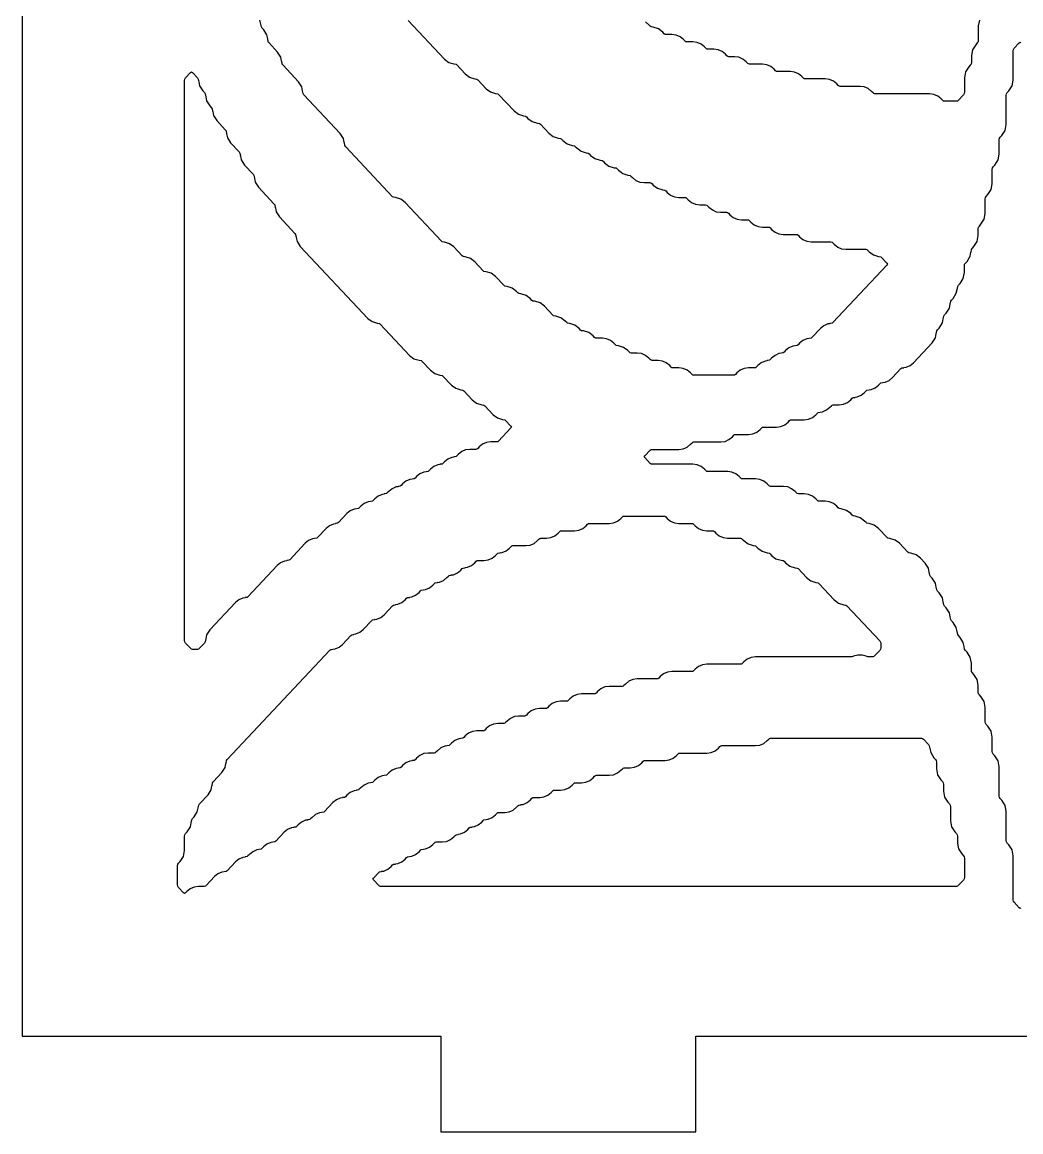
# Model space of a CAD drawing. Header units: millimetres. Extents: x 10 to 410, y 18 to 283.
# Drawn here: x 148 to 179.33, y 21 to 55.8 of the extents above; entities that cross this region are included whole.
import ezdxf

# ---------------------------------------------------------------- set-up
doc = ezdxf.new("R2010")
doc.units = ezdxf.units.MM
doc.layers.add('CUT', color=1, linetype='Continuous')

msp = doc.modelspace()

# ---------------------------------------------------------------- linework, layer by layer
at = {"layer": 'CUT'}
for points in [[(190.134, 21), (198.134, 21), (198.134, 24), (211.2679, 24), (211.2679, 144), (198.134, 144), (198.134, 147), (190.134, 147), (190.134, 144), (169.134, 144), (169.134, 147), (161.134, 147), (161.134, 144), (148, 144), (148, 24), (161.134, 24), (161.134, 21), (169.134, 21), (169.134, 24), (190.134, 24)], [(153.4968, 54.0594), (153.5208, 54.0216), (153.538, 53.9311), (153.5404, 53.9316), (153.5643, 53.8065), (153.6649, 53.6482), (153.7152, 53.5946), (153.7392, 53.5568), (153.7565, 53.4664), (153.7589, 53.4669), (153.7828, 53.3417), (153.8833, 53.1834), (153.9337, 53.1299), (153.9577, 53.0921), (153.9749, 53.0017), (153.9773, 53.0021), (154.0012, 52.877), (154.1018, 52.7187), (154.3706, 52.4328), (154.3946, 52.395), (154.4118, 52.3046), (154.4142, 52.305), (154.4381, 52.1799), (154.5387, 52.0216), (154.8075, 51.7357), (154.8315, 51.6979), (154.8487, 51.6075), (154.8511, 51.6079), (154.875, 51.4828), (154.9756, 51.3245), (155.2444, 51.0386), (155.2684, 51.0008), (155.2856, 50.9104), (155.288, 50.9108), (155.3119, 50.7857), (155.4125, 50.6274), (155.8997, 50.1092), (155.9237, 50.0714), (155.941, 49.9809), (155.9434, 49.9814), (155.9673, 49.8563), (156.0678, 49.698), (156.5551, 49.1797), (156.5791, 49.1419), (156.5963, 49.0515), (156.5987, 49.0519), (156.6226, 48.9268), (156.7232, 48.7685), (158.8423, 46.5144), (158.9779, 46.4122), (159.1399, 46.3613), (159.2072, 46.3523), (159.2322, 46.332), (160.153, 45.3525), (160.2886, 45.2504), (160.4506, 45.1995), (160.5179, 45.1904), (160.5429, 45.1702), (160.8084, 44.8878), (160.944, 44.7857), (161.106, 44.7348), (161.1732, 44.7257), (161.1982, 44.7055), (161.4637, 44.4231), (161.5993, 44.3209), (161.7613, 44.27), (161.8286, 44.261), (161.8536, 44.2407), (162.1191, 43.9584), (162.2547, 43.8562), (162.4167, 43.8053), (162.4839, 43.7962), (162.509, 43.776), (162.7744, 43.4936), (162.91, 43.3915), (163.072, 43.3406), (163.1393, 43.3315), (163.1643, 43.3113), (163.3335, 43.1313), (163.3525, 43.1037), (163.3335, 43.0762), (162.9459, 42.6638), (162.9206, 42.6434), (162.8885, 42.639), (162.7018, 42.639), (162.5675, 42.6206), (162.443, 42.5668), (162.3375, 42.4815), (162.2905, 42.4315), (162.2653, 42.411), (162.2331, 42.4066), (162.0465, 42.4066), (161.9121, 42.3882), (161.7876, 42.3344), (161.6822, 42.2491), (161.6351, 42.1991), (161.6099, 42.1787), (161.544, 42.1697), (161.5446, 42.1654), (161.4752, 42.1559), (161.3507, 42.1021), (161.2453, 42.0168), (161.1982, 41.9667), (161.173, 41.9463), (161.1071, 41.9373), (161.1077, 41.933), (161.0383, 41.9235), (160.9138, 41.8697), (160.8084, 41.7844), (160.7613, 41.7344), (160.7361, 41.7139), (160.6702, 41.7049), (160.6708, 41.7006), (160.6014, 41.6911), (160.4769, 41.6373), (160.3715, 41.552), (160.3244, 41.502), (160.2992, 41.4816), (160.2333, 41.4726), (160.2339, 41.4683), (160.1645, 41.4588), (160.04, 41.405), (159.9346, 41.3197), (159.8875, 41.2696), (159.8623, 41.2492), (159.7964, 41.2402), (159.797, 41.2359), (159.7276, 41.2264), (159.6031, 41.1726), (159.4977, 41.0873), (159.4506, 41.0373), (159.4254, 41.0169), (159.3595, 41.0078), (159.3601, 41.0036), (159.2907, 40.9941), (159.1662, 40.9402), (159.0608, 40.8549), (159.0137, 40.8049), (158.9885, 40.7845), (158.9226, 40.7755), (158.9232, 40.7712), (158.8538, 40.7617), (158.7293, 40.7079), (158.6239, 40.6226), (158.5768, 40.5725), (158.5516, 40.5521), (158.4857, 40.5431), (158.4863, 40.5388), (158.4169, 40.5293), (158.2924, 40.4755), (158.187, 40.3902), (157.9215, 40.1078), (157.8963, 40.0874), (157.8303, 40.0784), (157.8309, 40.0741), (157.7615, 40.0646), (157.6371, 40.0108), (157.5316, 39.9255), (157.2661, 39.6431), (157.2409, 39.6227), (157.175, 39.6136), (157.1756, 39.6094), (157.1062, 39.5999), (156.9817, 39.546), (156.8763, 39.4607), (156.3923, 38.946), (156.3671, 38.9256), (156.3012, 38.9165), (156.3018, 38.9123), (156.2324, 38.9028), (156.1079, 38.8489), (156.0025, 38.7636), (155.0816, 37.7842), (155.0564, 37.7637), (154.9905, 37.7547), (154.9911, 37.7504), (154.9217, 37.7409), (154.7972, 37.6871), (154.6918, 37.6018), (153.8833, 36.7419), (153.7828, 36.5836), (153.7589, 36.4584), (153.7565, 36.4589), (153.7392, 36.3685), (153.7152, 36.3307), (153.5525, 36.1576), (153.5272, 36.1372), (153.4951, 36.1328), (153.3448, 36.1328), (153.3126, 36.1372), (153.2874, 36.1576), (153.1246, 36.3307), (153.1006, 36.3685), (153.0923, 36.4124), (153.0923, 53.9776), (153.1006, 54.0216), (153.1246, 54.0594), (153.2827, 54.2275), (153.3107, 54.2489), (153.3387, 54.2275)], [(152.9062, 28.6626), (152.8822, 28.7004), (152.8738, 28.7444), (152.8738, 29.3469), (152.8822, 29.3909), (152.9062, 29.4287), (152.9565, 29.4822), (153.0571, 29.6405), (153.0923, 29.8247), (153.0923, 30.2764), (153.1006, 30.3203), (153.1246, 30.3581), (153.175, 30.4117), (153.2755, 30.57), (153.2994, 30.6951), (153.3018, 30.6946), (153.3191, 30.7851), (153.3431, 30.8228), (153.3934, 30.8764), (153.494, 31.0347), (153.5179, 31.1598), (153.5203, 31.1594), (153.5375, 31.2498), (153.5616, 31.2876), (153.8303, 31.5735), (153.9309, 31.7318), (153.9548, 31.8569), (153.9572, 31.8564), (153.9744, 31.9469), (153.9985, 31.9847), (154.2672, 32.2706), (154.3678, 32.4289), (154.3917, 32.554), (154.3941, 32.5535), (154.4113, 32.644), (154.4354, 32.6818), (157.6564, 36.108), (157.6816, 36.1284), (157.7475, 36.1374), (157.7469, 36.1417), (157.8163, 36.1512), (157.9408, 36.205), (158.0463, 36.2903), (158.3117, 36.5727), (158.337, 36.5931), (158.4029, 36.6021), (158.4023, 36.6064), (158.4717, 36.6159), (158.5962, 36.6697), (158.7016, 36.755), (158.9671, 37.0374), (158.9923, 37.0578), (159.0582, 37.0669), (159.0576, 37.0711), (159.127, 37.0806), (159.2515, 37.1345), (159.357, 37.2198), (159.6224, 37.5022), (159.6477, 37.5226), (159.7136, 37.5316), (159.713, 37.5359), (159.7824, 37.5454), (159.9069, 37.5992), (160.0123, 37.6845), (160.0593, 37.7345), (160.0846, 37.7549), (160.1505, 37.764), (160.1499, 37.7682), (160.2193, 37.7777), (160.3438, 37.8316), (160.4492, 37.9169), (160.4962, 37.9669), (160.5215, 37.9873), (160.5874, 37.9963), (160.5868, 38.0006), (160.6562, 38.0101), (160.7807, 38.0639), (160.8861, 38.1492), (160.9331, 38.1992), (160.9584, 38.2197), (161.0243, 38.2287), (161.0237, 38.233), (161.0931, 38.2425), (161.2176, 38.2963), (161.323, 38.3816), (161.37, 38.4316), (161.3953, 38.452), (161.4612, 38.4611), (161.4606, 38.4653), (161.53, 38.4748), (161.6545, 38.5287), (161.7599, 38.614), (161.8069, 38.664), (161.8322, 38.6844), (161.8981, 38.6934), (161.8975, 38.6977), (161.9669, 38.7072), (162.0914, 38.761), (162.1968, 38.8463), (162.2438, 38.8963), (162.2691, 38.9168), (162.3012, 38.9212), (162.4879, 38.9212), (162.6222, 38.9396), (162.7467, 38.9934), (162.8522, 39.0787), (162.8992, 39.1287), (162.9244, 39.1491), (162.9903, 39.1581), (162.9897, 39.1624), (163.0591, 39.1719), (163.1836, 39.2257), (163.2891, 39.311), (163.3361, 39.3611), (163.3613, 39.3815), (163.3935, 39.3859), (163.7986, 39.3859), (163.9329, 39.4043), (164.0574, 39.4581), (164.1629, 39.5434), (164.2099, 39.5934), (164.2351, 39.6139), (164.2673, 39.6183), (164.4539, 39.6183), (164.5883, 39.6367), (164.7128, 39.6905), (164.8182, 39.7758), (164.8652, 39.8258), (164.8905, 39.8462), (164.9226, 39.8506), (165.3277, 39.8506), (165.4621, 39.869), (165.5866, 39.9228), (165.692, 40.0081), (165.739, 40.0582), (165.7643, 40.0786), (165.7964, 40.083), (166.42, 40.083), (166.5543, 40.1014), (166.6788, 40.1552), (166.7843, 40.2405), (166.8313, 40.2905), (166.8565, 40.311), (166.8887, 40.3154), (168.1313, 40.3154), (168.1634, 40.311), (168.1887, 40.2905), (168.2357, 40.2405), (168.3411, 40.1552), (168.4656, 40.1014), (168.6, 40.083), (169.0051, 40.083), (169.0372, 40.0786), (169.0625, 40.0582), (169.1095, 40.0081), (169.2149, 39.9228), (169.3394, 39.869), (169.4738, 39.8506), (169.6604, 39.8506), (169.6926, 39.8462), (169.7178, 39.8258), (169.7648, 39.7758), (169.8703, 39.6905), (169.9948, 39.6367), (170.1291, 39.6183), (170.5342, 39.6183), (170.5664, 39.6139), (170.5916, 39.5934), (170.6386, 39.5434), (170.7742, 39.4413), (170.9362, 39.3904), (171.0035, 39.3813), (171.0285, 39.3611), (171.0755, 39.311), (171.2111, 39.2089), (171.3731, 39.158), (171.4404, 39.1489), (171.4654, 39.1287), (171.5124, 39.0787), (171.6481, 38.9765), (171.81, 38.9256), (171.8773, 38.9166), (171.9023, 38.8963), (171.9493, 38.8463), (172.085, 38.7442), (172.2469, 38.6933), (172.3142, 38.6842), (172.3392, 38.664), (172.6047, 38.3816), (172.7403, 38.2794), (172.9023, 38.2285), (172.9696, 38.2195), (172.9946, 38.1992), (173.4785, 37.6845), (173.6141, 37.5823), (173.7761, 37.5314), (173.8434, 37.5224), (173.8684, 37.5022), (174.9049, 36.3996), (174.9289, 36.3618), (174.9373, 36.3178), (174.9373, 36.1801), (174.9289, 36.1361), (174.9049, 36.0983), (174.7422, 35.9252), (174.7169, 35.9048), (174.6848, 35.9004), (174.5345, 35.9004), (174.5016, 35.9049), (174.4804, 35.9141), (174.3498, 35.9505), (174.2141, 35.9505), (174.0835, 35.9141), (174.0622, 35.9049), (174.0294, 35.9004), (171.0029, 35.9004), (170.8686, 35.882), (170.7441, 35.8282), (170.6386, 35.7429), (170.5916, 35.6929), (170.5664, 35.6725), (170.5342, 35.668), (169.4738, 35.668), (169.3394, 35.6497), (169.2149, 35.5958), (169.1095, 35.5105), (169.0625, 35.4605), (169.0372, 35.4401), (169.0051, 35.4357), (168.3815, 35.4357), (168.2472, 35.4173), (168.1227, 35.3635), (168.0172, 35.2782), (167.9702, 35.2281), (167.945, 35.2077), (167.9128, 35.2033), (167.2893, 35.2033), (167.1549, 35.1849), (167.0304, 35.1311), (166.925, 35.0458), (166.878, 34.9958), (166.8527, 34.9754), (166.8206, 34.971), (166.4155, 34.971), (166.2811, 34.9526), (166.1566, 34.8987), (166.0512, 34.8134), (166.0042, 34.7634), (165.9789, 34.743), (165.9468, 34.7386), (165.5417, 34.7386), (165.4073, 34.7202), (165.2828, 34.6664), (165.1774, 34.5811), (165.1304, 34.531), (165.1051, 34.5106), (165.073, 34.5062), (164.8863, 34.5062), (164.752, 34.4878), (164.6275, 34.434), (164.522, 34.3487), (164.475, 34.2987), (164.4498, 34.2783), (164.4176, 34.2739), (164.231, 34.2739), (164.0966, 34.2555), (163.9721, 34.2016), (163.8667, 34.1163), (163.8197, 34.0663), (163.7944, 34.0459), (163.7623, 34.0415), (163.5756, 34.0415), (163.4413, 34.0231), (163.3168, 33.9693), (163.2113, 33.884), (163.1643, 33.8339), (163.1391, 33.8135), (163.1069, 33.8091), (162.9203, 33.8091), (162.7859, 33.7907), (162.6614, 33.7369), (162.556, 33.6516), (162.509, 33.6016), (162.4837, 33.5812), (162.4516, 33.5768), (162.2649, 33.5768), (162.1306, 33.5584), (162.0061, 33.5045), (161.9006, 33.4192), (161.8536, 33.3692), (161.8284, 33.3488), (161.7625, 33.3398), (161.763, 33.3355), (161.6937, 33.326), (161.5692, 33.2722), (161.4637, 33.1869), (161.4167, 33.1369), (161.3915, 33.1164), (161.3256, 33.1074), (161.3261, 33.1031), (161.2567, 33.0936), (161.1323, 33.0398), (161.0268, 32.9545), (160.9798, 32.9045), (160.9546, 32.8841), (160.9224, 32.8797), (160.7358, 32.8797), (160.6014, 32.8613), (160.4769, 32.8074), (160.3715, 32.7221), (160.3244, 32.6721), (160.2992, 32.6517), (160.2333, 32.6427), (160.2339, 32.6384), (160.1645, 32.6289), (160.04, 32.5751), (159.9346, 32.4898), (159.8875, 32.4398), (159.8623, 32.4193), (159.7964, 32.4103), (159.797, 32.406), (159.7276, 32.3965), (159.6031, 32.3427), (159.4977, 32.2574), (159.4506, 32.2074), (159.4254, 32.187), (159.3595, 32.178), (159.3601, 32.1737), (159.2907, 32.1642), (159.1662, 32.1104), (159.0608, 32.0251), (159.0137, 31.975), (158.9885, 31.9546), (158.9226, 31.9456), (158.9232, 31.9413), (158.8538, 31.9318), (158.7293, 31.878), (158.6239, 31.7927), (158.5768, 31.7427), (158.5516, 31.7222), (158.4857, 31.7132), (158.4863, 31.7089), (158.4169, 31.6994), (158.2924, 31.6456), (158.187, 31.5603), (158.1399, 31.5103), (158.1147, 31.4899), (158.0488, 31.4809), (158.0494, 31.4766), (157.98, 31.4671), (157.8555, 31.4133), (157.7501, 31.328), (157.4846, 31.0456), (157.4594, 31.0251), (157.3934, 31.0161), (157.394, 31.0119), (157.3246, 31.0024), (157.2002, 30.9485), (157.0947, 30.8632), (157.0477, 30.8132), (157.0225, 30.7928), (156.9565, 30.7838), (156.9571, 30.7795), (156.8877, 30.77), (156.7633, 30.7162), (156.6578, 30.6309), (156.6108, 30.5808), (156.5856, 30.5604), (156.5196, 30.5514), (156.5202, 30.5471), (156.4508, 30.5376), (156.3264, 30.4838), (156.2209, 30.3985), (155.9554, 30.1161), (155.9302, 30.0957), (155.8643, 30.0867), (155.8649, 30.0824), (155.7955, 30.0729), (155.671, 30.0191), (155.5656, 29.9338), (155.5185, 29.8837), (155.4933, 29.8633), (155.4274, 29.8543), (155.428, 29.85), (155.3586, 29.8405), (155.2341, 29.7867), (155.1287, 29.7014), (155.0816, 29.6514), (155.0564, 29.631), (154.9905, 29.6219), (154.9911, 29.6177), (154.9217, 29.6082), (154.7972, 29.5543), (154.6918, 29.469), (154.4263, 29.1866), (154.4011, 29.1662), (154.3351, 29.1572), (154.3357, 29.1529), (154.2663, 29.1434), (154.1419, 29.0896), (154.0364, 29.0043), (153.7709, 28.7219), (153.7457, 28.7015), (153.7135, 28.6971), (153.5269, 28.6971), (153.3925, 28.6787), (153.2681, 28.6249), (153.1626, 28.5396), (153.1203, 28.4945), (153.0923, 28.4731), (153.0642, 28.4945)], [(159.1855, 29.137), (159.2108, 29.1574), (159.2767, 29.1664), (159.2761, 29.1707), (159.3455, 29.1802), (159.47, 29.234), (159.5754, 29.3193), (159.6224, 29.3694), (159.6477, 29.3898), (159.7136, 29.3988), (159.713, 29.4031), (159.7824, 29.4126), (159.9069, 29.4664), (160.0123, 29.5517), (160.0593, 29.6017), (160.0846, 29.6222), (160.1505, 29.6312), (160.1499, 29.6355), (160.2193, 29.6449), (160.3438, 29.6988), (160.4492, 29.7841), (160.4962, 29.8341), (160.5215, 29.8545), (160.5874, 29.8635), (160.5868, 29.8678), (160.6562, 29.8773), (160.7807, 29.9311), (160.8861, 30.0164), (160.9331, 30.0665), (160.9584, 30.0869), (160.9905, 30.0913), (161.1772, 30.0913), (161.3115, 30.1097), (161.436, 30.1635), (161.5415, 30.2488), (161.5885, 30.2988), (161.6137, 30.3192), (161.6796, 30.3283), (161.679, 30.3325), (161.7484, 30.342), (161.8729, 30.3959), (161.9784, 30.4812), (162.0254, 30.5312), (162.0506, 30.5516), (162.1165, 30.5606), (162.1159, 30.5649), (162.1853, 30.5744), (162.3098, 30.6282), (162.4153, 30.7135), (162.4623, 30.7636), (162.4875, 30.784), (162.5534, 30.793), (162.5528, 30.7973), (162.6222, 30.8068), (162.7467, 30.8606), (162.8522, 30.9459), (162.8992, 30.9959), (162.9244, 31.0163), (162.9566, 31.0207), (163.1432, 31.0207), (163.2776, 31.0391), (163.4021, 31.093), (163.5075, 31.1783), (163.5545, 31.2283), (163.5798, 31.2487), (163.6457, 31.2577), (163.6451, 31.262), (163.7145, 31.2715), (163.839, 31.3253), (163.9444, 31.4106), (163.9914, 31.4607), (164.0167, 31.4811), (164.0488, 31.4855), (164.2355, 31.4855), (164.3698, 31.5039), (164.4943, 31.5577), (164.5998, 31.643), (164.6468, 31.693), (164.672, 31.7134), (164.7042, 31.7178), (164.8908, 31.7178), (165.0252, 31.7362), (165.1497, 31.7901), (165.2551, 31.8754), (165.3021, 31.9254), (165.3274, 31.9458), (165.3595, 31.9502), (165.5462, 31.9502), (165.6805, 31.9686), (165.805, 32.0224), (165.9105, 32.1077), (165.9575, 32.1578), (165.9827, 32.1782), (166.0149, 32.1826), (166.42, 32.1826), (166.5543, 32.201), (166.6788, 32.2548), (166.7843, 32.3401), (166.8313, 32.3901), (166.8565, 32.4105), (166.8887, 32.4149), (167.0753, 32.4149), (167.2097, 32.4333), (167.3342, 32.4872), (167.4396, 32.5725), (167.4866, 32.6225), (167.5119, 32.6429), (167.544, 32.6473), (168.1676, 32.6473), (168.3019, 32.6657), (168.4264, 32.7195), (168.5319, 32.8048), (168.5789, 32.8549), (168.6041, 32.8753), (168.6363, 32.8797), (169.4783, 32.8797), (169.6126, 32.8981), (169.7371, 32.9519), (169.8426, 33.0372), (169.8896, 33.0872), (169.9148, 33.1076), (169.947, 33.112), (171.0074, 33.112), (171.1418, 33.1304), (171.2663, 33.1843), (171.3717, 33.2696), (171.4188, 33.3196), (171.444, 33.34), (171.4761, 33.3444), (176.2139, 33.3444), (176.2461, 33.34), (176.2713, 33.3196), (176.434, 33.1465), (176.458, 33.1087), (176.4753, 33.0183), (176.4777, 33.0187), (176.5016, 32.8936), (176.6022, 32.7353), (176.6525, 32.6818), (176.6765, 32.644), (176.6849, 32.6), (176.6849, 32.3807), (176.7201, 32.1965), (176.8206, 32.0382), (176.8709, 31.9847), (176.895, 31.9469), (176.9033, 31.9029), (176.9033, 31.6836), (176.9385, 31.4994), (177.0391, 31.3411), (177.0894, 31.2876), (177.1134, 31.2498), (177.1218, 31.2058), (177.1218, 30.7541), (177.157, 30.57), (177.2575, 30.4117), (177.3078, 30.3581), (177.3319, 30.3203), (177.3402, 30.2764), (177.3402, 30.057), (177.3754, 29.8729), (177.476, 29.7146), (177.5263, 29.661), (177.5503, 29.6232), (177.5587, 29.5793), (177.5587, 28.9768), (177.5503, 28.9328), (177.5263, 28.895), (177.3636, 28.7219), (177.3383, 28.7015), (177.3062, 28.6971), (159.2429, 28.6971), (159.2108, 28.7015), (159.1855, 28.7219), (159.0163, 28.9019), (158.9973, 28.9295), (159.0163, 28.957)]]:
    msp.add_lwpolyline(points, close=True, dxfattribs=at)
for points in [[(160.106, 55.859), (161.2453, 54.6471), (161.3809, 54.545), (161.5429, 54.4941), (161.6101, 54.485), (161.6351, 54.4648), (161.9006, 54.1824), (162.0362, 54.0803), (162.1982, 54.0294), (162.2655, 54.0203), (162.2905, 54.0001), (162.556, 53.7177), (162.6916, 53.6155), (162.8536, 53.5646), (162.9208, 53.5556), (162.9459, 53.5353), (163.4298, 53.0206), (163.5654, 52.9184), (163.7274, 52.8675), (163.7946, 52.8585), (163.8197, 52.8383), (163.8667, 52.7882), (164.0023, 52.6861), (164.1643, 52.6352), (164.2315, 52.6261), (164.2566, 52.6059), (164.522, 52.3235), (164.6576, 52.2213), (164.8196, 52.1704), (164.8869, 52.1614), (164.9119, 52.1412), (164.9589, 52.0911), (165.0945, 51.989), (165.2565, 51.9381), (165.3238, 51.929), (165.3488, 51.9088), (165.3958, 51.8588), (165.5314, 51.7566), (165.6934, 51.7057), (165.7607, 51.6967), (165.7857, 51.6764), (165.8327, 51.6264), (165.9683, 51.5242), (166.1303, 51.4734), (166.1976, 51.4643), (166.2226, 51.4441), (166.2696, 51.394), (166.4052, 51.2919), (166.5672, 51.241), (166.6345, 51.2319), (166.6595, 51.2117), (166.7065, 51.1617), (166.8421, 51.0595), (167.0041, 51.0086), (167.0714, 50.9996), (167.0964, 50.9793), (167.1434, 50.9293), (167.2489, 50.844), (167.3734, 50.7902), (167.5077, 50.7718), (167.6944, 50.7718), (167.7265, 50.7674), (167.7518, 50.747), (167.7988, 50.6969), (167.9344, 50.5948), (168.0964, 50.5439), (168.1637, 50.5348), (168.1887, 50.5146), (168.2357, 50.4646), (168.3411, 50.3793), (168.4656, 50.3254), (168.6, 50.3071), (168.7866, 50.3071), (168.8188, 50.3027), (168.844, 50.2822), (168.891, 50.2322), (168.9965, 50.1469), (169.121, 50.0931), (169.2553, 50.0747), (169.442, 50.0747), (169.4741, 50.0703), (169.4994, 50.0499), (169.5464, 49.9998), (169.6518, 49.9145), (169.7763, 49.8607), (169.9107, 49.8423), (170.0973, 49.8423), (170.1295, 49.8379), (170.1547, 49.8175), (170.2017, 49.7675), (170.3072, 49.6822), (170.4317, 49.6284), (170.566, 49.61), (170.7527, 49.61), (170.7848, 49.6056), (170.8101, 49.5851), (170.8571, 49.5351), (170.9625, 49.4498), (171.087, 49.396), (171.2214, 49.3776), (171.408, 49.3776), (171.4402, 49.3732), (171.4654, 49.3528), (171.5124, 49.3028), (171.6179, 49.2174), (171.7424, 49.1636), (171.8767, 49.1452), (172.2818, 49.1452), (172.314, 49.1408), (172.3392, 49.1204), (172.3862, 49.0704), (172.4917, 48.9851), (172.6162, 48.9313), (172.7505, 48.9129), (173.3741, 48.9129), (173.4062, 48.9085), (173.4315, 48.888), (173.4785, 48.838), (173.5839, 48.7527), (173.7084, 48.6989), (173.8428, 48.6805), (174.4663, 48.6805), (174.4985, 48.6761), (174.5237, 48.6557), (174.5708, 48.6057), (174.7064, 48.5035), (174.8683, 48.4526), (174.9356, 48.4435), (174.9606, 48.4233), (175.1299, 48.2433), (175.1488, 48.2158), (175.1299, 48.1882), (173.4315, 46.3817), (173.4062, 46.3612), (173.3403, 46.3522), (173.3409, 46.348), (173.2715, 46.3385), (173.147, 46.2846), (173.0416, 46.1993), (172.7761, 45.9169), (172.7509, 45.8965), (172.685, 45.8875), (172.6856, 45.8832), (172.6162, 45.8737), (172.4917, 45.8199), (172.3862, 45.7346), (172.3392, 45.6846), (172.314, 45.6642), (172.2481, 45.6551), (172.2487, 45.6509), (172.1793, 45.6414), (172.0548, 45.5875), (171.9493, 45.5022), (171.9023, 45.4522), (171.8771, 45.4318), (171.8112, 45.4228), (171.8118, 45.4185), (171.7424, 45.409), (171.6179, 45.3552), (171.5124, 45.2699), (171.4654, 45.2198), (171.4402, 45.1994), (171.3743, 45.1904), (171.3749, 45.1861), (171.3055, 45.1766), (171.181, 45.1228), (171.0755, 45.0375), (171.0285, 44.9875), (171.0033, 44.9671), (170.9711, 44.9627), (170.7845, 44.9627), (170.6501, 44.9443), (170.5256, 44.8904), (170.4202, 44.8051), (170.3732, 44.7551), (170.3479, 44.7347), (170.3158, 44.7303), (169.0732, 44.7303), (169.041, 44.7347), (169.0158, 44.7551), (168.9688, 44.8051), (168.8633, 44.8904), (168.7388, 44.9443), (168.6045, 44.9627), (168.4178, 44.9627), (168.3857, 44.9671), (168.3604, 44.9875), (168.3134, 45.0375), (168.208, 45.1228), (168.0835, 45.1766), (167.9491, 45.195), (167.7625, 45.195), (167.7303, 45.1994), (167.7051, 45.2198), (167.6581, 45.2699), (167.5526, 45.3552), (167.4281, 45.409), (167.2938, 45.4274), (167.1071, 45.4274), (167.075, 45.4318), (167.0497, 45.4522), (167.0027, 45.5022), (166.8671, 45.6044), (166.7051, 45.6553), (166.6378, 45.6643), (166.6128, 45.6846), (166.5658, 45.7346), (166.4604, 45.8199), (166.3359, 45.8737), (166.2015, 45.8921), (166.0149, 45.8921), (165.9827, 45.8965), (165.9575, 45.9169), (165.9105, 45.967), (165.7749, 46.0691), (165.6129, 46.12), (165.5456, 46.1291), (165.5206, 46.1493), (165.4736, 46.1993), (165.338, 46.3015), (165.176, 46.3524), (165.1087, 46.3614), (165.0837, 46.3817), (165.0367, 46.4317), (164.9011, 46.5338), (164.7391, 46.5847), (164.6718, 46.5938), (164.6468, 46.614), (164.3813, 46.8964), (164.2457, 46.9986), (164.0837, 47.0495), (164.0164, 47.0585), (163.9914, 47.0788), (163.9444, 47.1288), (163.8088, 47.2309), (163.6468, 47.2818), (163.5795, 47.2909), (163.5545, 47.3111), (163.5075, 47.3611), (163.3719, 47.4633), (163.2099, 47.5142), (163.1426, 47.5233), (163.1176, 47.5435), (162.8522, 47.8259), (162.7166, 47.928), (162.5546, 47.9789), (162.4873, 47.988), (162.4623, 48.0082), (162.1968, 48.2906), (162.0612, 48.3928), (161.8992, 48.4437), (161.8319, 48.4527), (161.8069, 48.473), (161.5415, 48.7553), (161.4059, 48.8575), (161.2439, 48.9084), (161.1766, 48.9175), (161.1516, 48.9377), (160.0123, 50.1495), (159.8767, 50.2517), (159.7147, 50.3026), (159.6474, 50.3116), (159.6224, 50.3319), (158.149, 51.8991), (158.125, 51.9369), (158.1077, 52.0274), (158.1053, 52.0269), (158.0814, 52.152), (157.9809, 52.3103), (156.8383, 53.5257), (156.8143, 53.5635), (156.797, 53.6539), (156.7946, 53.6535), (156.7707, 53.7786), (156.6702, 53.9369), (156.183, 54.4552), (156.159, 54.493), (156.1417, 54.5834), (156.1393, 54.5829), (156.1154, 54.7081), (156.0149, 54.8663), (155.7461, 55.1523), (155.7221, 55.19), (155.7048, 55.2805), (155.7024, 55.28), (155.6785, 55.4052), (155.5779, 55.5634), (155.5276, 55.617), (155.5036, 55.6548), (155.4863, 55.7452), (155.4839, 55.7448), (155.46, 55.8699)], [(178.0308, 55.8699), (177.9956, 55.6857), (177.9956, 55.234), (177.9872, 55.19), (177.9632, 55.1523), (177.9129, 55.0987), (177.8123, 54.9404), (177.7771, 54.7562), (177.7771, 54.5369), (177.7688, 54.493), (177.7447, 54.4552), (177.6944, 54.4016), (177.5939, 54.2433), (177.5587, 54.0591), (177.5587, 53.6075), (177.5503, 53.5635), (177.5263, 53.5257), (177.3636, 53.3526), (177.3383, 53.3322), (177.3062, 53.3278), (176.9374, 53.3278), (176.9052, 53.3322), (176.88, 53.3526), (176.833, 53.4026), (176.7275, 53.4879), (176.6031, 53.5418), (176.4687, 53.5602), (174.7529, 53.5602), (174.7207, 53.5646), (174.6955, 53.585), (174.6485, 53.635), (174.543, 53.7203), (174.4186, 53.7741), (174.2842, 53.7925), (173.6607, 53.7925), (173.6285, 53.7969), (173.6033, 53.8173), (173.5562, 53.8674), (173.4508, 53.9527), (173.3263, 54.0065), (173.1919, 54.0249), (172.5684, 54.0249), (172.5362, 54.0293), (172.511, 54.0497), (172.464, 54.0997), (172.3585, 54.185), (172.2341, 54.2389), (172.0997, 54.2573), (171.6946, 54.2573), (171.6624, 54.2617), (171.6372, 54.2821), (171.5902, 54.3321), (171.4847, 54.4174), (171.3603, 54.4712), (171.2259, 54.4896), (170.8208, 54.4896), (170.7886, 54.494), (170.7634, 54.5144), (170.7164, 54.5645), (170.6109, 54.6498), (170.4865, 54.7036), (170.3521, 54.722), (170.1654, 54.722), (170.1333, 54.7264), (170.1081, 54.7468), (170.061, 54.7968), (169.9556, 54.8821), (169.8311, 54.936), (169.6967, 54.9544), (169.5101, 54.9544), (169.4779, 54.9588), (169.4527, 54.9792), (169.4057, 55.0292), (169.3002, 55.1145), (169.1757, 55.1683), (169.0414, 55.1867), (168.8547, 55.1867), (168.8226, 55.1911), (168.7973, 55.2115), (168.7503, 55.2616), (168.6449, 55.3469), (168.5204, 55.4007), (168.386, 55.4191), (168.1994, 55.4191), (168.1672, 55.4235), (168.142, 55.4439), (168.095, 55.4939), (167.9594, 55.5961), (167.7974, 55.647), (167.7301, 55.656), (167.7051, 55.6763), (167.6581, 55.7263), (167.5526, 55.8116)], [(179.3343, 28.0298), (179.3063, 28.0084), (179.2783, 28.0298), (179.1202, 28.1979), (179.0962, 28.2357), (179.0878, 28.2797), (179.0878, 29.6608), (179.0527, 29.845), (178.9521, 30.0033), (178.9018, 30.0568), (178.8778, 30.0946), (178.8694, 30.1386), (178.8694, 31.055), (178.8342, 31.2392), (178.7337, 31.3975), (178.6833, 31.451), (178.6593, 31.4888), (178.6509, 31.5328), (178.6509, 32.4492), (178.6158, 32.6334), (178.5152, 32.7917), (178.4649, 32.8452), (178.4409, 32.883), (178.4325, 32.927), (178.4325, 33.3786), (178.3973, 33.5628), (178.2968, 33.7211), (178.2464, 33.7747), (178.2224, 33.8125), (178.214, 33.8564), (178.214, 34.3081), (178.1789, 34.4923), (178.0783, 34.6506), (178.028, 34.7041), (178.004, 34.7419), (177.9956, 34.7859), (177.9956, 35.0052), (177.9604, 35.1894), (177.8599, 35.3477), (177.8095, 35.4012), (177.7855, 35.439), (177.7771, 35.483), (177.7771, 35.7023), (177.742, 35.8865), (177.6414, 36.0448), (177.5911, 36.0983), (177.5671, 36.1361), (177.5498, 36.2265), (177.5474, 36.2261), (177.5235, 36.3512), (177.423, 36.5095), (177.3726, 36.563), (177.3486, 36.6008), (177.3314, 36.6913), (177.329, 36.6908), (177.3051, 36.8159), (177.2045, 36.9742), (177.1542, 37.0278), (177.1302, 37.0656), (177.1129, 37.156), (177.1105, 37.1555), (177.0866, 37.2807), (176.9861, 37.439), (176.9357, 37.4925), (176.9117, 37.5303), (176.8945, 37.6207), (176.8921, 37.6203), (176.8682, 37.7454), (176.7676, 37.9037), (176.7173, 37.9572), (176.6933, 37.995), (176.676, 38.0855), (176.6736, 38.085), (176.6497, 38.2101), (176.5492, 38.3684), (176.4988, 38.422), (176.4748, 38.4598), (176.4576, 38.5502), (176.4552, 38.5497), (176.4313, 38.6749), (176.3307, 38.8331), (176.1776, 38.996), (176.042, 39.0982), (175.8801, 39.1491), (175.8128, 39.1581), (175.7878, 39.1783), (175.5223, 39.4607), (175.3867, 39.5629), (175.2247, 39.6138), (175.1574, 39.6228), (175.1324, 39.6431), (174.8669, 39.9255), (174.7313, 40.0276), (174.5694, 40.0785), (174.5021, 40.0876), (174.4771, 40.1078), (174.43, 40.1578), (174.2944, 40.26), (174.1325, 40.3109), (174.0652, 40.3199), (174.0402, 40.3402), (173.9931, 40.3902), (173.8575, 40.4924), (173.6956, 40.5432), (173.6283, 40.5523), (173.6033, 40.5725), (173.5562, 40.6226), (173.4508, 40.7079), (173.3263, 40.7617), (173.1919, 40.7801), (173.0053, 40.7801), (172.9731, 40.7845), (172.9479, 40.8049), (172.9009, 40.8549), (172.7954, 40.9402), (172.671, 40.9941), (172.5366, 41.0124), (172.3499, 41.0124), (172.3178, 41.0169), (172.2926, 41.0373), (172.2455, 41.0873), (172.1401, 41.1726), (172.0156, 41.2264), (171.8812, 41.2448), (171.4761, 41.2448), (171.444, 41.2492), (171.4188, 41.2696), (171.3717, 41.3197), (171.2663, 41.405), (171.1418, 41.4588), (171.0074, 41.4772), (170.6023, 41.4772), (170.5702, 41.4816), (170.545, 41.502), (170.4979, 41.552), (170.3925, 41.6373), (170.268, 41.6911), (170.1336, 41.7095), (169.5101, 41.7095), (169.4779, 41.7139), (169.4527, 41.7344), (169.4057, 41.7844), (169.3002, 41.8697), (169.1757, 41.9235), (169.0414, 41.9419), (167.7625, 41.9419), (167.7303, 41.9463), (167.7051, 41.9667), (167.5359, 42.1467), (167.5169, 42.1743), (167.5359, 42.2018), (167.7051, 42.3818), (167.7303, 42.4022), (167.7625, 42.4066), (168.6045, 42.4066), (168.7388, 42.425), (168.8633, 42.4789), (168.9688, 42.5642), (169.0158, 42.6142), (169.041, 42.6346), (169.0732, 42.639), (169.9152, 42.639), (170.0495, 42.6574), (170.174, 42.7112), (170.2795, 42.7965), (170.3265, 42.8466), (170.3517, 42.867), (170.3839, 42.8714), (170.789, 42.8714), (170.9234, 42.8898), (171.0478, 42.9436), (171.1533, 43.0289), (171.2003, 43.0789), (171.2255, 43.0993), (171.2577, 43.1037), (171.6628, 43.1037), (171.7972, 43.1221), (171.9216, 43.176), (172.0271, 43.2613), (172.0741, 43.3113), (172.0993, 43.3317), (172.1315, 43.3361), (172.5366, 43.3361), (172.671, 43.3545), (172.7954, 43.4083), (172.9009, 43.4936), (172.9479, 43.5436), (172.9731, 43.5641), (173.039, 43.5731), (173.0385, 43.5774), (173.1079, 43.5869), (173.2323, 43.6407), (173.3378, 43.726), (173.3848, 43.776), (173.41, 43.7964), (173.4422, 43.8008), (173.6288, 43.8008), (173.7632, 43.8192), (173.8877, 43.8731), (173.9931, 43.9584), (174.0402, 44.0084), (174.0654, 44.0288), (174.1313, 44.0378), (174.1307, 44.0421), (174.2001, 44.0516), (174.3246, 44.1054), (174.43, 44.1907), (174.4771, 44.2407), (174.5023, 44.2612), (174.5682, 44.2702), (174.5676, 44.2745), (174.637, 44.284), (174.7615, 44.3378), (174.8669, 44.4231), (174.914, 44.4731), (174.9392, 44.4935), (175.0051, 44.5025), (175.0045, 44.5068), (175.0739, 44.5163), (175.1984, 44.5701), (175.3038, 44.6554), (175.5693, 44.9378), (175.5945, 44.9583), (175.6605, 44.9673), (175.6599, 44.9716), (175.7293, 44.981), (175.8537, 45.0349), (175.9592, 45.1202), (176.5492, 45.7478), (176.6497, 45.906), (176.6736, 46.0312), (176.676, 46.0307), (176.6933, 46.1212), (176.7173, 46.1589), (176.7676, 46.2125), (176.8682, 46.3708), (176.8921, 46.4959), (176.8945, 46.4955), (176.9117, 46.5859), (176.9357, 46.6237), (176.9861, 46.6772), (177.0866, 46.8355), (177.1105, 46.9606), (177.1129, 46.9602), (177.1302, 47.0506), (177.1542, 47.0884), (177.2045, 47.142), (177.3051, 47.3002), (177.329, 47.4254), (177.3314, 47.4249), (177.3486, 47.5153), (177.3726, 47.5531), (177.423, 47.6067), (177.5235, 47.765), (177.5587, 47.9492), (177.5587, 48.1685), (177.5671, 48.2124), (177.5911, 48.2502), (177.6414, 48.3038), (177.742, 48.4621), (177.7659, 48.5872), (177.7683, 48.5867), (177.7855, 48.6772), (177.8095, 48.715), (177.8599, 48.7685), (177.9604, 48.9268), (177.9956, 49.111), (177.9956, 49.3303), (178.004, 49.3743), (178.028, 49.4121), (178.0783, 49.4656), (178.1789, 49.6239), (178.214, 49.8081), (178.214, 50.2598), (178.2224, 50.3037), (178.2464, 50.3415), (178.2968, 50.3951), (178.3973, 50.5534), (178.4325, 50.7375), (178.4325, 51.1892), (178.4409, 51.2332), (178.4649, 51.271), (178.5152, 51.3245), (178.6158, 51.4828), (178.6509, 51.667), (178.6509, 52.1187), (178.6593, 52.1626), (178.6833, 52.2004), (178.7337, 52.254), (178.8342, 52.4123), (178.8694, 52.5965), (178.8694, 53.5129), (178.8778, 53.5568), (178.9018, 53.5946), (178.9521, 53.6482), (179.0527, 53.8065), (179.0878, 53.9907), (179.0878, 54.9071), (179.0962, 54.951), (179.1202, 54.9888), (179.2783, 55.1569), (179.3063, 55.1784), (179.3343, 55.1569)]]:
    msp.add_lwpolyline(points, dxfattribs=at)

doc.saveas('drawing.dxf')
